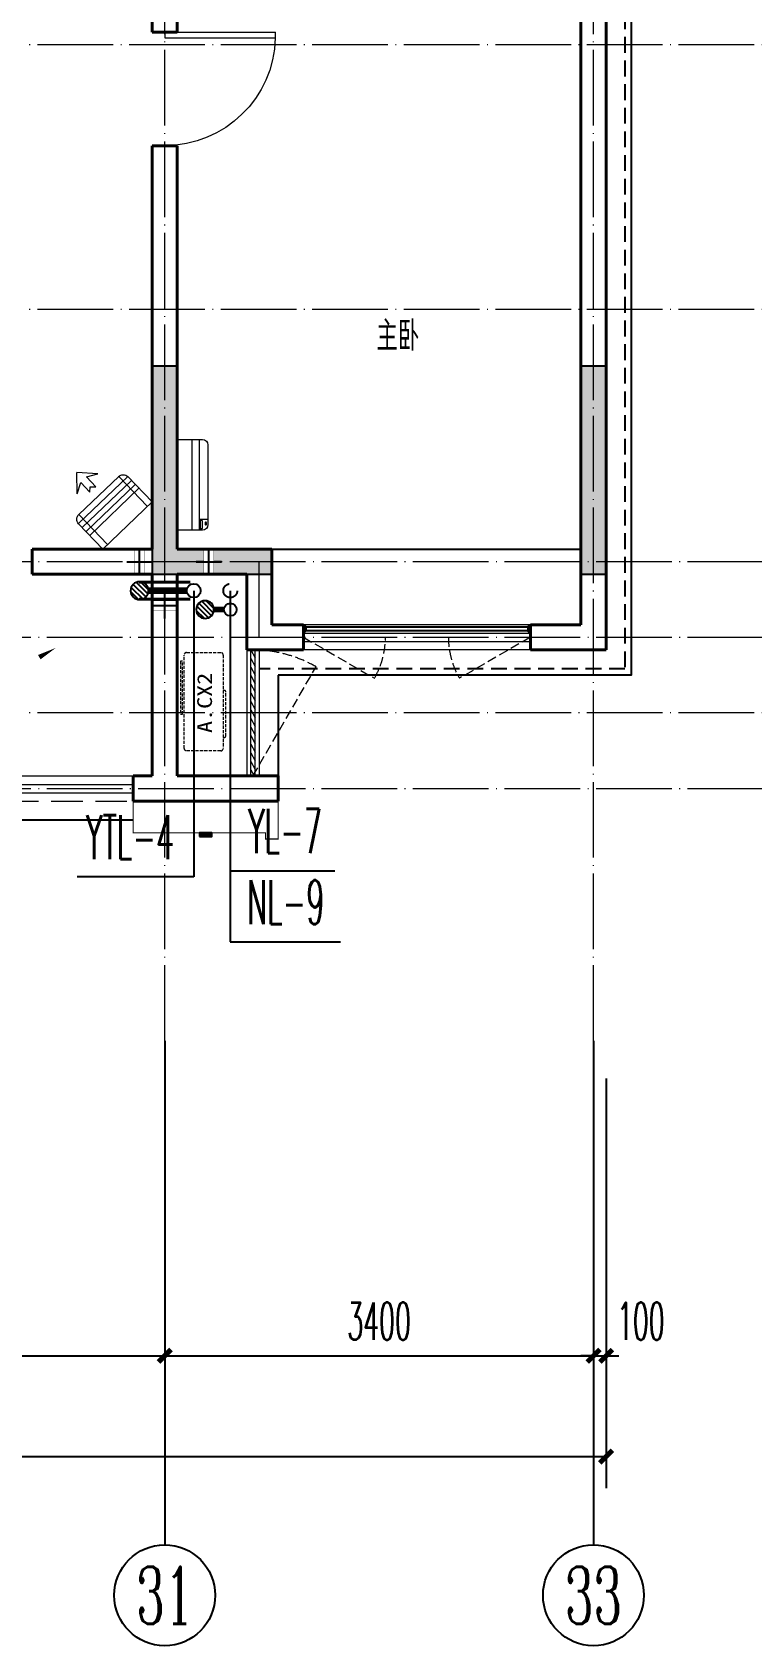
# Model space of a CAD drawing. Extents: x 27938 to 1042331, y -235042 to 1535213.
# Drawn here: x 726767 to 732471, y 589649 to 602449 of the extents above; entities that cross this region are included whole.
import ezdxf
from ezdxf.enums import TextEntityAlignment as Align

# ---------------------------------------------------------------- set-up
doc = ezdxf.new("R2010")
doc.units = 0
doc.header["$LTSCALE"] = 1000
doc.header["$MEASUREMENT"] = 0
for name, pattern in [('DASH', [0.35, 0.25, -0.1]), ('DOTE', [2.42, 2, -0.2, 0.02, -0.2]), ('HIDDEN', [0.375, 0.25, -0.125])]:
    doc.linetypes.add(name, pattern=pattern)
for name, color, linetype in [('3-栏杆1', 135, 'Continuous'), ('3.5方案汇报，与郭总、侯月琴确定户型_t8$0$2020.03.04 -1安徽标准化洋房户型(UA）_t8_t8$0$看线', 154, 'Continuous'), ('AXIS', 3, 'Continuous'), ('AXIS_TEXT', 4, 'Continuous'), ('COLUMN', 9, 'Continuous'), ('DIM_凝结', 3, 'Continuous'), ('DIM_阳台', 132, 'Continuous'), ('DIM_雨水', 3, 'Continuous'), ('EQUIP_地漏', 7, 'Continuous'), ('PIPE-凝结', 150, 'N'), ('PIPE-阳台', 132, 'YT'), ('PUB_TEXT', 4, 'Continuous'), ('VALVE_不分区给水', 7, 'Continuous'), ('VPIPE-凝结', 150, 'Continuous'), ('VPIPE-阳台', 132, 'YT'), ('VPIPE-雨水', 4, 'DASH'), ('机电标识类', 1, 'Continuous'), ('看线', 251, 'Continuous'), ('立面', 73, 'Continuous'), ('铝合金', 144, 'Continuous')]:
    doc.layers.add(name, color=color, linetype=linetype)
for name, color, linetype, lineweight in [('DOTE', 19, 'DOTE', 9), ('PUB_HATCH', 8, 'Continuous', 9), ('WALL', 9, 'Continuous', 40), ('WINDOW', 8, 'Continuous', 15), ('平面-排水沟', 86, 'Continuous', 15), ('平面-栏杆', 135, 'Continuous', 15), ('平面-看线', 45, 'Continuous', 15), ('平面-空调室内机', 176, 'Continuous', 9), ('平面-空调预留孔', 173, 'Continuous', 15), ('空调', 76, 'Continuous', 13)]:
    doc.layers.add(name, color=color, linetype=linetype, lineweight=lineweight)
doc.styles.add('_TCH_AXIS', font='COMPLEX', dxfattribs={"bigfont": 'GBCBIG'})
doc.styles.add('_TCH_DIM_T3', font='SIMPLEX.shx', dxfattribs={"width": 0.494118, "bigfont": 'GBCBIG.shx'})
doc.styles.add('_TWT_SERIAL', font='simplex.shx', dxfattribs={"width": 0.6, "oblique": 10, "height": 3, "bigfont": 'aadri.shx'})
doc.styles.add('COMPLEX', font='COMPLEX')
doc.styles.get("Standard").update_dxf_attribs({"font": 'gbenor.shx', "bigfont": 'gbcbig.shx'})
doc.styles.add('黑体', font='simhei.ttf')
doc.linetypes.add('N', pattern='A,3,-0.2,["N",Standard,S=0.25,R=0,X=-0.1,Y=-0.115],-0.2', length=3.4)
doc.linetypes.add('YT', pattern='A,3,-0.2,["YT",Standard,S=0.25,R=0,X=-0.1,Y=-0.115],-0.35', length=3.55)
doc.dimstyles.new('_TCH_ARCH&&100', dxfattribs={"dimtxt": 297.5, "dimasz": 100, "dimexe": 250, "dimexo": 300, "dimgap": 126.25, "dimtad": 1, "dimdec": 0, "dimzin": 0, "dimdsep": 46, "dimtxsty": '_TCH_DIM_T3', "dimblk": 'ARCHTICK', "dimcen": 0.09, "dimclrt": 4, "dimazin": 2, "dimtfac": 1, "dimtdec": 0, "dimtix": 1, "dimtmove": 2, "dimatfit": 3, "dimfxl": 1, "dimtolj": 1, "dimtzin": 0, "dimarcsym": 0})

# ---------------------------------------------------------------- blocks, each defined once
blk = doc.blocks.new('HFHFHFHFTF')
at = {"layer": 'PUB_HATCH'}
for points in [[(581617, 366524), (582567, 366524), (582567, 366724), (581817, 366724), (581817, 368174), (581617, 368174)], [(585217, 366524), (585217, 368174), (585017, 368174), (585017, 366524)]]:
    blk.add_hatch(color=256, dxfattribs=at).paths.add_polyline_path(points)
at = {"layer": 'COLUMN', "color": 8}
for p, q in [((581817, 368174), (581617, 368174)), ((581617, 368174), (581617, 366524)), ((581817, 366724), (581817, 368174)), ((585217, 368174), (585017, 368174)), ((585017, 368174), (585017, 366524)), ((585217, 366524), (585217, 368174)), ((582567, 366724), (581817, 366724)), ((582567, 366524), (582567, 366724)), ((581617, 366524), (582567, 366524)), ((585017, 366524), (585217, 366524))]:
    blk.add_line(p, q, dxfattribs=at)
blk = doc.blocks.new('dongkong')
at = {"color": 0}
blk.add_wipeout([(-603756, 210771), (-603756, 210571), (-603836, 210571), (-603836, 210771)], dxfattribs=at)
at = {"layer": '机电标识类', "color": 0, "linetype": 'DASH', "ltscale": 400}
for p, q in [((-603796, 210771), (-603796, 210571)), ((-603896, 210671), (-603696, 210671))]:
    blk.add_line(p, q, dxfattribs=at)
at = {"layer": '空调', "color": 0, "linetype": 'DASH', "const_width": 2}
blk.add_lwpolyline([(-603756, 210771), (-603756, 210571), (-603836, 210571), (-603836, 210771)], close=True, dxfattribs=at)
blk = doc.blocks.new('A$C001338C2')
at = {"color": 0}
for p, q in [((0, 249), (0, 22)), ((845, 304), (55, 304)), ((109, 215), (109, 304)), ((900, 22), (900, 249)), ((22, 0), (878, 0))]:
    blk.add_line(p, q, dxfattribs=at)
at = {"color": 0, "lineweight": 5}
for p, q in [((900, 215), (0, 215)), ((900, 143), (0, 143))]:
    blk.add_line(p, q, dxfattribs=at)
at = {"color": 0}
for points in [[(89, 226), (22, 226, -0.414214), (17, 232), (17, 243, -0.414214), (22, 249), (89, 249, -0.414214), (95, 243), (95, 232, -0.414214)], [(73, 275), (57, 275, -0.414214), (51, 281), (51, 283, -0.414214), (57, 289), (73, 289, -0.414214), (79, 283), (79, 281, -0.414214)]]:
    blk.add_lwpolyline(points, format="xyb", close=True, dxfattribs=at)
for centre, radius, start, end in [((55, 249), 55, 90, 180), ((845, 249), 55, 360, 90), ((22, 22), 22, 180, 270), ((878, 22), 22, 270, 360)]:
    blk.add_arc(centre, radius, start, end, dxfattribs=at)
blk = doc.blocks.new('ferre')
at = {"layer": '平面-空调预留孔', "color": 0, "linetype": 'DASH', "ltscale": 0.1}
for p, q in [((93393, 115403), (93393, 115393)), ((93403, 115383), (93756, 115383)), ((93766, 115393), (93766, 115403))]:
    blk.add_line(p, q, dxfattribs=at)
blk.add_lwpolyline([(94046, 115403), (93306, 115403, -0.414214), (93286, 115423), (93286, 115693, -0.414214), (93306, 115713), (94046, 115713, -0.414214), (94066, 115693), (94066, 115423, -0.414214)], format="xyb", close=True, dxfattribs=at)
blk.add_lwpolyline([(93997, 115743), (93577, 115743), (93577, 115727), (93997, 115727)], close=True, dxfattribs=at)
for centre, start, end in [((93403, 115393), 180, 270), ((93756, 115393), 270, 0)]:
    blk.add_arc(centre, 10, start, end, dxfattribs=at)
at = {"layer": '平面-空调预留孔', "color": 0, "linetype": 'DASH', "ltscale": 0.1, "style": '黑体', "width": 1.2}
blk.add_text('A.CX2', height=117, dxfattribs=at).set_placement((93428, 115492))
blk = doc.blocks.new('fergve')
at = {"layer": '平面-空调预留孔', "color": 8, "linetype": 'DASH', "ltscale": 0.1}
blk.add_blockref('ferre', (25670, -60416), dxfattribs=at)
blk = doc.blocks.new('DSFDS')
at = {"layer": '3-栏杆1', "color": 0}
for p, q in [((490703, 517231), (490682, 517248)), ((490682, 517248), (490703, 517231)), ((490682, 517182), (490703, 517201)), ((492462, 517231), (490703, 517231)), ((490703, 517231), (490703, 517201)), ((490703, 517201), (492462, 517201)), ((492462, 517231), (492482, 517248)), ((492482, 517248), (492462, 517231)), ((492462, 517231), (492462, 517201)), ((492462, 517201), (492482, 517182)), ((492482, 517182), (492462, 517201))]:
    blk.add_line(p, q, dxfattribs=at)
blk = doc.blocks.new('dasdasf1sa2f31as32f')
at = {"color": 0}
for p, q in [((-116, 586), (43, 640)), ((83, 477), (43, 640)), ((-270, 524), (-428, 237)), ((-270, 524), (114, 314)), ((-23, 586), (-116, 586)), ((-23, 586), (-73, 493)), ((32, 555), (-18, 463)), ((83, 477), (32, 555)), ((-473, 260), (-339, 504)), ((72, 132), (-401, 392)), ((93, 169), (-381, 428)), ((115, 208), (-359, 468)), ((135, 245), (-339, 505)), ((-31, 504), (-73, 493)), ((-18, 463), (-31, 504)), ((0, 0), (-473, 260)), ((114, 314), (-44, 26)), ((134, 244), (0, 0))]:
    blk.add_line(p, q, dxfattribs=at)
for centre, start, end in [((-294, 479), 61.2593, 151.2593), ((89, 269), 331.2593, 61.2593)]:
    blk.add_arc(centre, 51.3, start, end, dxfattribs=at)
blk = doc.blocks.new('HFTHFFGHFH')
at = {"layer": 'DOTE', "linetype": 'DOTE', "ltscale": 0.3}
for p, q in [((585117, 594449), (585117, 612949)), ((581717, 594449), (581717, 602649)), ((587117, 602349), (534317, 602349)), ((587117, 600249), (534317, 600249)), ((534317, 598249), (587117, 598249)), ((582467, 597649), (582467, 598249)), ((534317, 597649), (587117, 597649)), ((587117, 597049), (534317, 597049)), ((534317, 596449), (587117, 596449))]:
    blk.add_line(p, q, dxfattribs=at)
blk = doc.blocks.new('_ArchTick')
at = {"color": 0, "linetype": 'ByBlock', "const_width": 0.4}
blk.add_lwpolyline([(-0.5, -0.5), (0.5, 0.5)], dxfattribs=at)
blk = doc.blocks.new('*D649')
at = {"layer": 'AXIS', "color": 0, "lineweight": -2}
for p, q in [((731217, 594149), (731217, 591699)), ((731317, 594149), (731317, 591699)), ((731217, 591949), (731117, 591949)), ((731217, 591949), (731317, 591949)), ((731317, 591949), (731417, 591949))]:
    blk.add_line(p, q, dxfattribs=at)
at = {"layer": 'Defpoints', "color": 0}
for p in [(731217, 594449), (731317, 594449), (731317, 591949)]:
    blk.add_point(p, dxfattribs=at)
at = {"layer": 'AXIS', "color": 0, "lineweight": -2, "xscale": 100, "yscale": 100, "zscale": 100}
blk.add_blockref('_ArchTick', (731217, 591949), dxfattribs=at)
at = {"layer": 'AXIS', "color": 0, "lineweight": -2, "xscale": 100, "yscale": 100, "zscale": 100, "rotation": 180}
blk.add_blockref('_ArchTick', (731317, 591949), dxfattribs=at)
at = {"layer": 'AXIS', "color": 4, "insert": (731592, 592224), "char_height": 297.5, "attachment_point": 5, "style": '_TCH_DIM_T3'}
blk.add_mtext('\\A1;100', dxfattribs=at)
blk = doc.blocks.new('*D650')
at = {"layer": 'AXIS', "color": 0, "lineweight": -2}
for p, q in [((727817, 594149), (727817, 591699)), ((731217, 594149), (731217, 591699)), ((727817, 591949), (731217, 591949))]:
    blk.add_line(p, q, dxfattribs=at)
at = {"layer": 'Defpoints', "color": 0}
for p in [(727817, 594449), (731217, 594449), (731217, 591949)]:
    blk.add_point(p, dxfattribs=at)
at = {"layer": 'AXIS', "color": 0, "lineweight": -2, "xscale": 100, "yscale": 100, "zscale": 100, "rotation": 180}
blk.add_blockref('_ArchTick', (727817, 591949), dxfattribs=at)
at = {"layer": 'AXIS', "color": 0, "lineweight": -2, "xscale": 100, "yscale": 100, "zscale": 100}
blk.add_blockref('_ArchTick', (731217, 591949), dxfattribs=at)
at = {"layer": 'AXIS', "color": 4, "insert": (729517, 592224), "char_height": 297.5, "attachment_point": 5, "style": '_TCH_DIM_T3'}
blk.add_mtext('\\A1;3400', dxfattribs=at)
blk = doc.blocks.new('*D651')
at = {"layer": 'AXIS', "color": 0, "lineweight": -2}
for p, q in [((722117, 594149), (722117, 591699)), ((727817, 594149), (727817, 591699)), ((722117, 591949), (727817, 591949))]:
    blk.add_line(p, q, dxfattribs=at)
at = {"layer": 'Defpoints', "color": 0}
for p in [(722117, 594449), (727817, 594449), (727817, 591949)]:
    blk.add_point(p, dxfattribs=at)
at = {"layer": 'AXIS', "color": 0, "lineweight": -2, "xscale": 100, "yscale": 100, "zscale": 100, "rotation": 180}
blk.add_blockref('_ArchTick', (722117, 591949), dxfattribs=at)
at = {"layer": 'AXIS', "color": 0, "lineweight": -2, "xscale": 100, "yscale": 100, "zscale": 100}
blk.add_blockref('_ArchTick', (727817, 591949), dxfattribs=at)
at = {"layer": 'AXIS', "color": 4, "insert": (724967, 592224), "char_height": 297.5, "attachment_point": 5, "style": '_TCH_DIM_T3'}
blk.add_mtext('\\A1;5700', dxfattribs=at)
blk = doc.blocks.new('*D706')
at = {"layer": 'AXIS', "color": 0, "lineweight": -2}
for p, q in [((682317, 594149), (682317, 590899)), ((731317, 594149), (731317, 590899)), ((682317, 591149), (731317, 591149))]:
    blk.add_line(p, q, dxfattribs=at)
at = {"layer": 'Defpoints', "color": 0}
for p in [(682317, 594449), (731317, 594449), (731317, 591149)]:
    blk.add_point(p, dxfattribs=at)
at = {"layer": 'AXIS', "color": 0, "lineweight": -2, "xscale": 100, "yscale": 100, "zscale": 100, "rotation": 180}
blk.add_blockref('_ArchTick', (682317, 591149), dxfattribs=at)
at = {"layer": 'AXIS', "color": 0, "lineweight": -2, "xscale": 100, "yscale": 100, "zscale": 100}
blk.add_blockref('_ArchTick', (731317, 591149), dxfattribs=at)
at = {"layer": 'AXIS', "color": 4, "insert": (706817, 591424), "char_height": 297.5, "attachment_point": 5, "style": '_TCH_DIM_T3'}
blk.add_mtext('\\A1;49000', dxfattribs=at)
blk = doc.blocks.new('$WINLIB2D$00000001')
at = {"color": 0}
for points in [[(-0.5, 0.5), (-0.5, -0.5)], [(-0.5, 0.5), (0.5, 0.5)], [(0.5, -0.5), (0.5, 0.5)], [(0.5, 0.1667), (-0.5, 0.1667)], [(0.5, -0.1667), (-0.5, -0.1667)], [(-0.5, -0.5), (0.5, -0.5)]]:
    blk.add_lwpolyline(points, dxfattribs=at)
blk = doc.blocks.new('$DorLib2D$00000001')
for p, q in [((0.45, 0.975), (0.5, 0.975)), ((0.45, 0), (0.45, 0.975)), ((0.5, 0), (0.5, 0.975)), ((0.5, 0), (0.45, 0))]:
    blk.add_line(p, q)
at = {"lineweight": 13}
blk.add_arc((0.475, 0), 0.975, 91.4693, 180, dxfattribs=at)
blk = doc.blocks.new('$WINLIB2D$00000039')
at = {"color": 0}
for points in [[(-0.5, 0.5), (-0.5, -0.5)], [(0.5, 0.5), (-0.5, 0.5)], [(0.5, -0.5), (0.5, 0.5)], [(-0.5, 0.167), (0.5, 0.167)], [(-0.384, -0.167), (-0.448, 0.167)], [(-0.316, -0.167), (-0.38, 0.167)], [(-0.248, -0.167), (-0.312, 0.167)], [(-0.18, -0.167), (-0.244, 0.167)], [(-0.112, -0.167), (-0.176, 0.167)], [(-0.044, -0.167), (-0.108, 0.167)], [(0.024, -0.167), (-0.04, 0.167)], [(0.092, -0.167), (0.028, 0.167)], [(0.16, -0.167), (0.096, 0.167)], [(0.228, -0.167), (0.164, 0.167)], [(0.296, -0.167), (0.232, 0.167)], [(0.364, -0.167), (0.3, 0.167)], [(0.432, -0.167), (0.368, 0.167)], [(0.5, -0.167), (0.436, 0.167)], [(-0.452, -0.167), (-0.5, 0.084)], [(-0.5, -0.167), (0.5, -0.167)], [(0.5, -0.5), (-0.5, -0.5)]]:
    blk.add_lwpolyline(points, dxfattribs=at)
blk = doc.blocks.new('_AXISO')
blk.add_circle((0, 0), 0.5)
at = {"layer": 'AXIS_TEXT', "style": 'COMPLEX', "width": 1.041667}
blk.add_attdef('A', text='', height=0.56, dxfattribs=at).set_placement((-0.25, -0.28), (0.25, -0.28), align=Align.FIT)
blk = doc.blocks.new('$TwtSys$00000141')
for p, q in [((-141, 12), (-15, 138)), ((-141, 12), (-15, 138)), ((-131, -53), (53, 131)), ((-131, -53), (53, 131)), ((-100, -100), (100, 100)), ((-100, -100), (100, 100)), ((-49, -131), (131, 49)), ((-49, -131), (131, 49)), ((17, -138), (138, -17)), ((17, -138), (138, -17))]:
    blk.add_line(p, q)
blk.add_circle((0, 0), 141)
blk.add_circle((0, 0), 141)
blk = doc.blocks.new('$VALVE$00000533')
at = {"ltscale": 0.5, "const_width": 25}
for points in [[(-225, 75), (225, 75)], [(-225, -75), (225, -75)]]:
    blk.add_lwpolyline(points, dxfattribs=at)

msp = doc.modelspace()

# ---------------------------------------------------------------- hatches: boundary and pattern name
at = {"layer": '立面'}
h = msp.add_hatch(dxfattribs=at)
h.set_pattern_fill('ANSI31', color=8, scale=2)
h.set_pattern_definition([(45, (-160133.746, -199496.651), (-2.24506403, 2.24506403), [])])
h.paths.add_polyline_path([(728091.5, 596068.8), (728191.5, 596068.8), (728191.5, 596098.8), (728091.5, 596098.8)])

# ---------------------------------------------------------------- linework, layer by layer
at = {"color": 8, "const_width": 8}
msp.add_lwpolyline([(728716.6, 596348.8), (728716.6, 596048.8), (728616.6, 596048.8), (728616.6, 596098.8), (727566.6, 596098.8), (727566.6, 596348.8)], dxfattribs=at)
at = {"layer": '3.5方案汇报，与郭总、侯月琴确定户型_t8$0$2020.03.04 -1安徽标准化洋房户型(UA）_t8_t8$0$看线', "color": 8, "ltscale": 10}
msp.add_lwpolyline([(728666.6, 598348.8), (731116.6, 598348.8)], dxfattribs=at)
at = {"layer": 'AXIS'}
for p, q in [((727816.6, 594448.8), (727816.6, 590448.8)), ((731216.6, 594448.8), (731216.6, 590448.8))]:
    msp.add_line(p, q, dxfattribs=at)
at = {"layer": 'DIM_凝结'}
for p, q in [((728336.6, 597868.8), (728336.6, 595233.1)), ((728336.6, 595233.1), (729210.3, 595233.1))]:
    msp.add_line(p, q, dxfattribs=at)
at = {"layer": 'DIM_阳台'}
for p, q in [((728046.6, 598018.8), (728046.6, 595748.7)), ((728046.6, 595748.7), (727123.3, 595748.7))]:
    msp.add_line(p, q, dxfattribs=at)
at = {"layer": 'DIM_雨水'}
for p, q in [((728336.6, 598018.8), (728336.6, 595797.1)), ((728336.6, 595797.1), (729165.3, 595797.1))]:
    msp.add_line(p, q, dxfattribs=at)
at = {"layer": 'PIPE-凝结', "const_width": 45}
msp.add_lwpolyline([(728286.6, 597868.8), (728207.1, 597868.8)], dxfattribs=at)
at = {"layer": 'VPIPE-凝结'}
msp.add_circle((728336.6, 597868.8), 50, dxfattribs=at)
at = {"layer": 'VPIPE-阳台'}
msp.add_circle((728046.6, 598018.8), 55, dxfattribs=at)
at = {"layer": 'VPIPE-雨水'}
msp.add_circle((728336.6, 598018.8), 55, dxfattribs=at)
at = {"layer": 'WALL', "color": 8}
for p, q in [((731316.6, 602648.8), (731316.6, 597548.8)), ((727716.6, 602548.8), (727716.6, 602448.8)), ((727916.6, 602448.8), (727916.6, 602548.8)), ((731116.6, 602548.8), (731116.6, 597748.8)), ((727716.6, 602448.8), (727916.6, 602448.8)), ((727916.6, 601548.8), (727716.6, 601548.8)), ((727916.6, 598348.8), (727916.6, 601548.8)), ((726766.6, 598348.8), (726766.6, 598148.8)), ((728666.6, 597748.8), (728666.6, 598348.8)), ((728466.6, 597548.8), (728466.6, 598148.8)), ((728916.6, 597748.8), (728666.6, 597748.8)), ((728916.6, 597548.8), (728916.6, 597748.8)), ((731116.6, 597748.8), (730716.6, 597748.8)), ((730716.6, 597748.8), (730716.6, 597548.8)), ((728466.6, 597548.8), (728916.6, 597548.8)), ((730716.6, 597548.8), (731316.6, 597548.8)), ((727716.6, 596548.8), (727566.6, 596548.8)), ((727566.6, 596348.8), (727566.6, 596548.8)), ((727916.6, 596548.8), (728716.6, 596548.8)), ((728716.6, 596548.8), (728716.6, 596348.8)), ((727816.6, 596348.8), (727566.6, 596348.8)), ((727816.6, 596348.8), (728716.6, 596348.8))]:
    msp.add_line(p, q, dxfattribs=at)
at = {"layer": 'WINDOW', "color": 8, "linetype": 'DASH', "ltscale": 0.3}
for points in [[(728916.6, 597648.8), (729479.7, 597324.2, 0.1314846), (729566.6, 597648.8)], [(730716.6, 597648.8), (730153.4, 597324.2, -0.1314846), (730066.6, 597648.8)], [(728516.6, 596548.8), (729016.6, 597414.8, 0.1316525), (728516.6, 597548.8)]]:
    msp.add_lwpolyline(points, format="xyb", dxfattribs=at)
at = {"layer": '平面-排水沟', "color": 8}
msp.add_lwpolyline([(726655.4, 597397.5, 0, 0, 0), (726952.8, 597565, 0, 40, 0), (726822.1, 597491.4, 0, 0, 0)], format="xyseb", dxfattribs=at)
at = {"layer": '平面-栏杆', "color": 8}
for points in [[(723066.6, 596482.1), (727566.6, 596482.1)], [(723066.6, 596415.5), (727566.6, 596415.5)]]:
    msp.add_lwpolyline(points, dxfattribs=at)
at = {"layer": '平面-看线', "color": 8}
msp.add_lwpolyline([(723066.6, 596548.8), (727566.6, 596548.8)], dxfattribs=at)
at = {"layer": '平面-看线', "color": 8, "linetype": 'DASH'}
msp.add_lwpolyline([(723066.6, 596348.8), (727566.6, 596348.8)], dxfattribs=at)
at = {"layer": '看线', "color": 8, "ltscale": 0.5}
for points in [[(728716.6, 597348.8), (728716.6, 596548.8)], [(727566.6, 596198.8), (723066.6, 596198.8)]]:
    msp.add_lwpolyline(points, dxfattribs=at)
at = {"layer": '立面', "color": 8}
msp.add_lwpolyline([(728091.5, 596068.8), (728191.5, 596068.8), (728191.5, 596098.8), (728091.5, 596098.8)], close=True, dxfattribs=at)
at = {"layer": '铝合金', "color": 8}
msp.add_lwpolyline([(728091.5, 596068.8), (728191.5, 596068.8), (728191.5, 596098.8), (728091.5, 596098.8)], close=True, dxfattribs=at)

# ---------------------------------------------------------------- block references
at = {"color": 8}
msp.add_blockref('HFHFHFHFTF', (146100, 231625.1), dxfattribs=at)
at = {"color": 8, "rotation": 90}
msp.add_blockref('fergve', (783267.7, 477792), dxfattribs=at)
at = {"layer": '3-栏杆1', "color": 8, "xscale": -1}
msp.add_blockref('DSFDS', (1221399, 80500.3), dxfattribs=at)
at = {"layer": 'AXIS'}
ref = msp.add_blockref('_AXISO', (727816.6, 590048.8), dxfattribs=dict(at, xscale=800, yscale=800, zscale=800))
ref.add_attrib('A', '31', dxfattribs={"layer": 'AXIS_TEXT', "height": 452.55, "style": '_TCH_AXIS', "width": 0.75}).set_placement((727590.3, 589822.5), (728042.9, 589822.5), align=Align.FIT)
ref = msp.add_blockref('_AXISO', (731216.6, 590048.8), dxfattribs=dict(at, xscale=800, yscale=800, zscale=800))
ref.add_attrib('A', '33', dxfattribs={"layer": 'AXIS_TEXT', "height": 452.55, "style": '_TCH_AXIS', "width": 0.636364}).set_placement((730990.3, 589822.5), (731442.9, 589822.5), align=Align.FIT)
at = {"layer": 'EQUIP_地漏', "xscale": 0.5, "yscale": -0.5, "zscale": 0.5}
msp.add_blockref('$TwtSys$00000141', (728136.6, 597868.8), dxfattribs=at)
at = {"layer": 'WINDOW'}
for name, p, xscale, yscale, zscale, rotation in [('$DorLib2D$00000001', (727816.6, 601998.8), -900, 900, -900, 269.9999999979247), ('$WINLIB2D$00000001', (729816.6, 597648.8), 1800, 199.9999999990687, 1800, 180.0000000002215), ('$WINLIB2D$00000039', (728516.6, 597048.8), -1000, 100, -1000, 270)]:
    msp.add_blockref(name, p, dxfattribs=dict(at, xscale=xscale, yscale=yscale, zscale=zscale, rotation=rotation))
at = {"layer": '平面-空调预留孔', "color": 8, "xscale": -0.800000000046565, "yscale": 0.800000000046565, "zscale": 0.800000000046565, "rotation": 269.9999997665698}
msp.add_blockref('A$C001338C2', (727916.7, 598498.8), dxfattribs=at)

# ---------------------------------------------------------------- texts
at = {"layer": 'DIM_凝结', "color": 7, "style": '_TWT_SERIAL', "width": 0.48}
msp.add_text('NL-9', height=350, dxfattribs=at).set_placement((728471.4, 595373.1))
at = {"layer": 'DIM_阳台', "color": 7, "style": '_TWT_SERIAL', "width": 0.48}
msp.add_text('YTL-4', height=350, dxfattribs=at).set_placement((727193.3, 595888.7))
at = {"layer": 'DIM_雨水', "color": 7, "style": '_TWT_SERIAL', "width": 0.48}
msp.add_text('YL-7', height=350, dxfattribs=at).set_placement((728479.3, 595937.1))
at = {"layer": 'PUB_TEXT', "color": 8}
msp.add_text('主卧', height=236.31, dxfattribs=at).set_placement((729494.7, 599921))

# ---------------------------------------------------------------- dimensions: what is measured, and where the dimension line sits
at = {"layer": 'AXIS'}
for p1, p2, distance, picture, middle in [((682316.6, 594448.8), (731316.6, 594448.8), -3300, '*D706', (706816.6, 591423.8)), ((722116.6, 594448.8), (727816.6, 594448.8), -2500, '*D651', (724966.6, 592223.8)), ((727816.6, 594448.8), (731216.6, 594448.8), -2500, '*D650', (729516.6, 592223.8))]:
    dim = msp.add_aligned_dim(p1=p1, p2=p2, distance=distance, dimstyle='_TCH_ARCH&&100', dxfattribs=at)
    dim.commit()
    dim.dimension.update_dxf_attribs({"geometry": picture, "text_midpoint": middle})
dim = msp.add_linear_dim(base=(731316.6, 591948.8), p1=(731216.6, 594448.8), p2=(731316.6, 594448.8), angle=0, dimstyle='_TCH_ARCH&&100', dxfattribs=at)
dim.commit()
dim.dimension.update_dxf_attribs({"geometry": '*D649', "text_midpoint": (731591.6, 592223.8), "dimtype": 129})

# ---------------------------------------------------------------- next in the draw order: block references
at = {"layer": '平面-空调室内机', "color": 8, "ltscale": 0.3, "xscale": -1}
for p, rotation in [((1331412.6, 808919.6), 180), ((517145.9, 1201694.9), 270)]:
    msp.add_blockref('dongkong', p, dxfattribs=dict(at, rotation=rotation))
at = {"layer": '平面-空调室内机', "color": 8, "ltscale": 0.3, "rotation": 180}
msp.add_blockref('dongkong', (124370.6, 808919.6), dxfattribs=at)

# ---------------------------------------------------------------- next in the draw order: linework, layer by layer
at = {"layer": 'PIPE-阳台', "const_width": 55}
msp.add_lwpolyline([(727991.6, 598018.8), (727687.1, 598018.8)], dxfattribs=at)
at = {"layer": 'WALL', "color": 8}
for p, q in [((727716.6, 601548.8), (727716.6, 598348.8)), ((727716.6, 598348.8), (726766.6, 598348.8)), ((726766.6, 598148.8), (727716.6, 598148.8)), ((727716.6, 596548.8), (727716.6, 598148.8)), ((727916.6, 596548.8), (727916.6, 598148.8))]:
    msp.add_line(p, q, dxfattribs=at)

# ---------------------------------------------------------------- next in the draw order: block references
at = {"layer": 'EQUIP_地漏', "xscale": 0.5, "yscale": -0.5, "zscale": 0.5}
msp.add_blockref('$TwtSys$00000141', (727616.6, 598018.8), dxfattribs=at)
at = {"layer": '平面-空调室内机', "color": 8, "ltscale": 0.3, "xscale": -1, "rotation": 180}
msp.add_blockref('dongkong', (1331962.7, 808919.6), dxfattribs=at)
at = {"layer": '平面-空调预留孔', "color": 8, "xscale": -1, "rotation": 15.00000000331026}
msp.add_blockref('dasdasf1sa2f31as32f', (727326.4, 598348.8), dxfattribs=at)

# ---------------------------------------------------------------- next in the draw order: linework, layer by layer
at = {"layer": 'WALL', "color": 8}
for p, q in [((728666.6, 598348.8), (727916.6, 598348.8)), ((728466.6, 598148.8), (727916.6, 598148.8))]:
    msp.add_line(p, q, dxfattribs=at)
at = {"layer": '看线', "color": 8, "linetype": 'HIDDEN', "ltscale": 0.5}
msp.add_lwpolyline([(721466.6, 608048.8), (721466.6, 606248.8), (720666.6, 606248.8), (720666.6, 604498.8), (721866.6, 604498.8), (721866.6, 605598.8), (724266.6, 605598.8), (724266.6, 606598.8), (729666.6, 606598.8), (729666.6, 605598.8), (731466.6, 605598.8), (731466.6, 597398.8), (728566.6, 597398.8)], dxfattribs=at)
at = {"layer": '看线', "color": 8}
msp.add_lwpolyline([(721516.6, 608048.8), (721516.6, 606198.8), (720716.6, 606198.8), (720716.6, 604548.8), (721816.6, 604548.8), (721816.6, 605648.8), (724216.6, 605648.8), (724216.6, 606648.8), (729716.6, 606648.8), (729716.6, 605648.8), (731516.6, 605648.8), (731516.6, 597348.8), (728716.6, 597348.8)], dxfattribs=at)

# ---------------------------------------------------------------- next in the draw order: block references
msp.add_blockref('HFTHFFGHFH', (146100, 0))
at = {"layer": 'VALVE_不分区给水', "xscale": 0.8999999999999999, "yscale": -0.8999999999999999, "zscale": 0.8999999999999999}
msp.add_blockref('$VALVE$00000533', (727816.6, 598018.8), dxfattribs=at)

doc.saveas('drawing.dxf')
